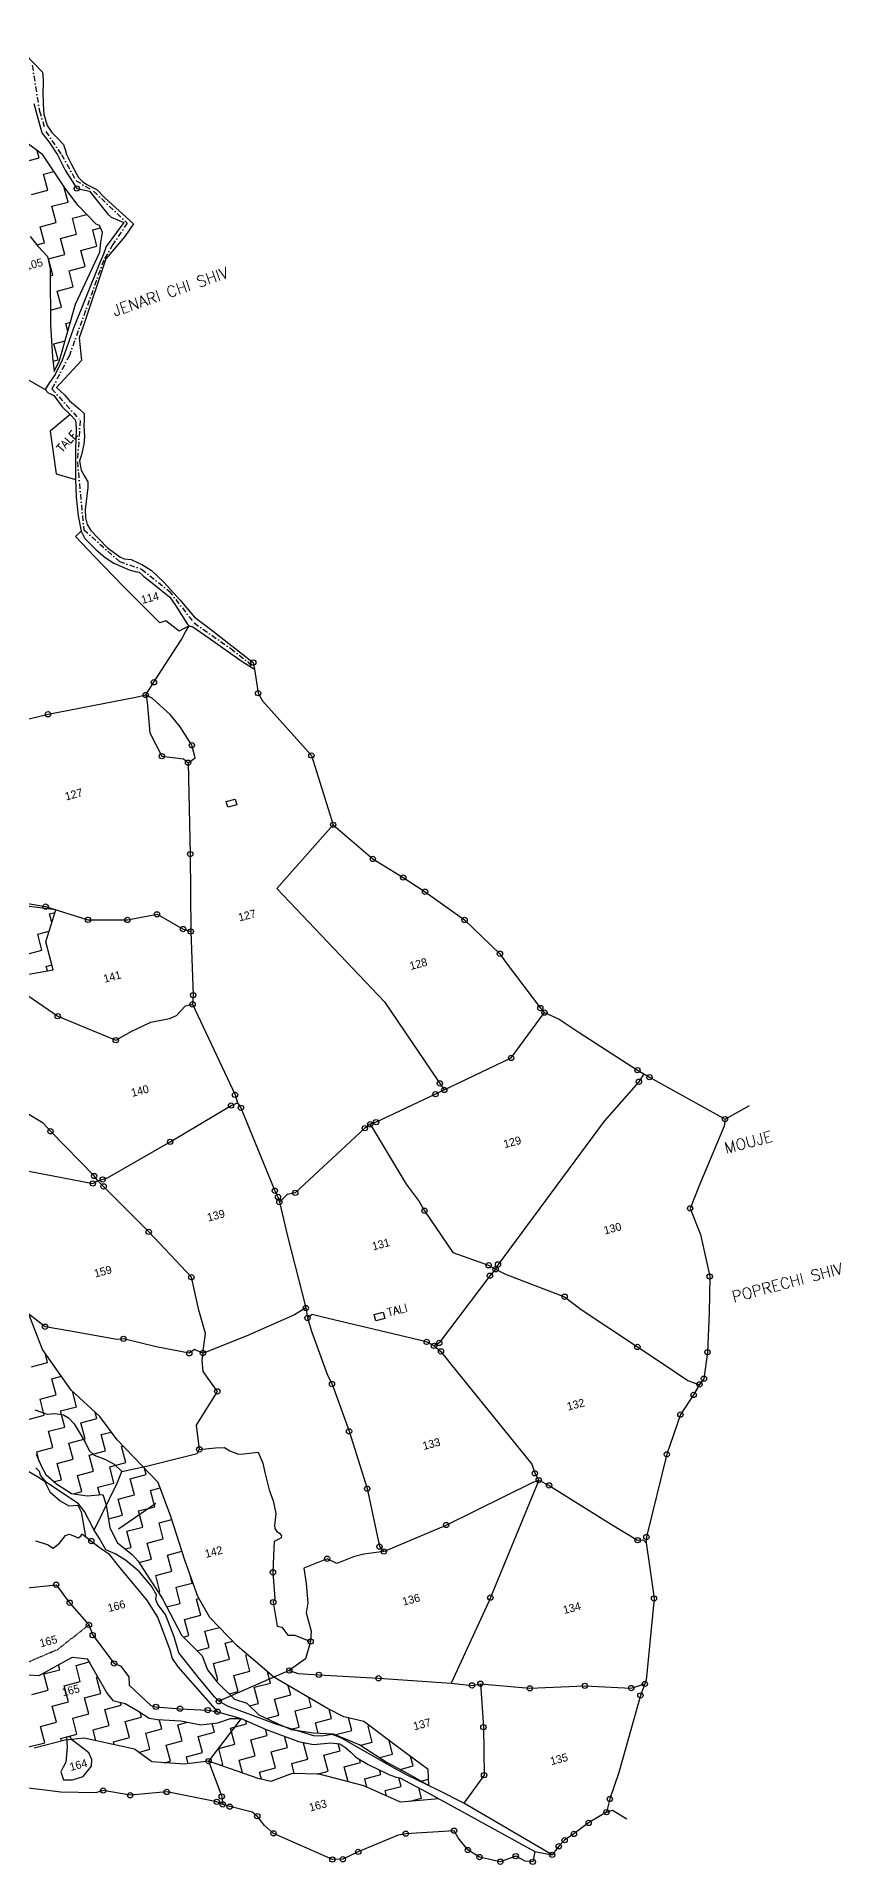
# Model space of a CAD drawing. Header units: metres. Extents: x 330937 to 336084, y 1797906 to 1802493.
# Drawn here: x 334177 to 336084, y 1797945 to 1802280 of the extents above; entities that cross this region are included whole.
import ezdxf
from ezdxf.enums import TextEntityAlignment as Align

# ---------------------------------------------------------------- set-up
doc = ezdxf.new("R2010")
doc.units = ezdxf.units.M
doc.header["$MEASUREMENT"] = 0
for name, pattern in [('DASHDOT', [25.4, 12.7, -6.35, 0, -6.35]), ('DIVIDE', [31.75, 12.7, -6.35, 0, -6.35, 0, -6.35]), ('HIDDEN', [0.375, 0.25, -0.125])]:
    doc.linetypes.add(name, pattern=pattern)
for name, color, linetype in [('OFF', 1, 'Continuous'), ('POLY_HATCH', 12, 'Continuous'), ('POLY_PARCEL', 6, 'Continuous'), ('POLY_WATER', 4, 'Continuous'), ('SYM_ABADI', 1, 'Continuous'), ('SYM_ARROW', 1, 'Continuous'), ('TEXT_MAPIN', 7, 'Continuous'), ('TEXT_MAPOUT', 7, 'Continuous'), ('TEXT_PARCEL', 7, 'Continuous'), ('V_BOUND_LINE', 7, 'Continuous'), ('V_BOUND_STREAM_LINE', 7, 'DASHDOT'), ('V_DIVIDE_LINE', 7, 'DIVIDE')]:
    doc.layers.add(name, color=color, linetype=linetype)
doc.styles.get("Standard").update_dxf_attribs({"font": 'simplex.shx'})
doc.styles.add('TEXT_MAP', font='', dxfattribs={"height": 0.4})
doc.styles.get('TEXT_MAP').set_extended_font_data('Kruti Dev 050')

msp = doc.modelspace()

# ---------------------------------------------------------------- linework, layer by layer
for centre in [(334272.8, 1801920.1), (334691.4, 1800795.7), (334455.6, 1800748.7), (334436.2, 1800718.7), (334702.6, 1800722.8), (334204.5, 1800672.8), (334474.5, 1800573.4), (334545.7, 1800599.4), (334829.2, 1800574.9), (334536.6, 1800557.9), (334880.7, 1800410.7), (334541.8, 1800341.1), (334974.7, 1800329.6), (335047.1, 1800285.5), (335098.8, 1800251.9), (334198.8, 1800216.5), (334299.3, 1800185.2), (334392.8, 1800185), (334463, 1800198.3), (335192.5, 1800184.9), (334524.8, 1800163.4), (334543, 1800157.6), (335276.3, 1800104.8), (334548.6, 1800006.6), (334547.3, 1799985), (335372.1, 1799975.9), (335382, 1799965.2), (334227.6, 1799956.8), (334365.1, 1799899.8), (335302.8, 1799857.6), (335133.8, 1799797.3), (335602.4, 1799828.6), (335605.9, 1799801.2), (335630.9, 1799812), (334638.6, 1799744.7), (334648, 1799770), (335123.6, 1799771.7), (335144.3, 1799781.8), (334662, 1799739.4), (334982.5, 1799705.2), (335810.1, 1799712.5), (334210.4, 1799683.6), (334494.3, 1799658.6), (334955.9, 1799691.1), (334968.6, 1799700.3), (334313.9, 1799577.6), (334310.8, 1799559.8), (334334.1, 1799569.4), (334336.4, 1799553), (334742.5, 1799542.6), (334749.9, 1799528), (334790.9, 1799537.6), (334753.1, 1799515.8), (335097.4, 1799495.1), (335727.5, 1799500.8), (334443.4, 1799445), (335249.5, 1799365.8), (335266, 1799356.2), (335271.7, 1799367.9), (334544.5, 1799337.5), (335252.6, 1799341), (335773.8, 1799339.2), (335429.8, 1799291.2), (334816, 1799264.7), (334819.9, 1799240.9), (334197.5, 1799220.1), (334383.5, 1799191.3), (335102.5, 1799184.1), (335132.4, 1799181.5), (334539.5, 1799157), (334571.8, 1799157.6), (335120.1, 1799174.8), (335136.5, 1799161.6), (335602.3, 1799172), (335768.6, 1799159.7), (335760.2, 1799096.8), (334606, 1799066.6), (334878, 1799084.1), (335735.6, 1799058.2), (335749.5, 1799083.3), (335704.2, 1799011.6), (334918.4, 1798971.9), (334563.3, 1798929), (335672, 1798917.4), (334961.4, 1798836), (335359, 1798872.3), (335368.3, 1798856.2), (335392.8, 1798843.7), (335148.7, 1798749.7), (334307.2, 1798711.7), (334307.2, 1798711.7), (335602.8, 1798713.8), (335623.7, 1798721.3), (334866.6, 1798669.8), (334990.7, 1798698.4), (335000.9, 1798686.9), (334738, 1798637.2), (334223.8, 1798608.1), (335253.6, 1798577.5), (335641.7, 1798575.5), (334255.8, 1798565.4), (334738.7, 1798566.7), (334301.5, 1798512.8), (334310.4, 1798488.4), (334827.2, 1798473.3), (334361.1, 1798421.3), (334776.8, 1798404.5), (334846.7, 1798394.3), (334988.3, 1798386.1), (335210.1, 1798369.3), (335229.9, 1798373.2), (335347.3, 1798362.3), (335477.5, 1798368.2), (335587.8, 1798363), (335619.9, 1798372.8), (334460.4, 1798318.3), (334517.7, 1798314), (334609.6, 1798331.6), (335609.5, 1798345.4), (334583.3, 1798310.6), (334606.2, 1798306.9), (335237.1, 1798270.2), (334585.3, 1798189.6), (335238.6, 1798156.2), (334335.2, 1798119.8), (334399.4, 1798108.6), (334486, 1798116.5), (334616.5, 1798105.6), (335536.8, 1798099.9), (334604.8, 1798093), (334618.9, 1798087), (334635.5, 1798081.6), (334700.8, 1798059), (335529.1, 1798068.5), (334739.3, 1798018.3), (335052.8, 1798017.5), (335167.5, 1798024.5), (335451.7, 1798016.8), (335486.7, 1798043), (334940.2, 1797974.3), (335200.2, 1797978.8), (335400.3, 1797967.3), (335415.7, 1797987.6), (335429.7, 1798002), (334878.9, 1797956.3), (334903.8, 1797956.7), (335227.8, 1797962), (335277.2, 1797951), (335313.8, 1797964.2), (335354, 1797950.8)]:
    msp.add_circle(centre, 6.28)
at = {"layer": 'OFF'}
msp.add_line((335359.1, 1797975.3), (335400.3, 1797967.3), dxfattribs=at)
at = {"layer": 'POLY_HATCH'}
for p, q in [((334191.9, 1801999.5), (334151.5, 1802029.6)), ((334242.9, 1801924.2), (334191.9, 1801999.5)), ((334275.5, 1801880.7), (334242.9, 1801924.2)), ((334318.5, 1801835.7), (334275.5, 1801880.7)), ((334326.5, 1801832.2), (334318.5, 1801835.7)), ((334333.6, 1801815.8), (334326.5, 1801832.2)), ((334162.5, 1801805.9), (334181.4, 1801782.7)), ((334327.6, 1801769.1), (334330, 1801792.2)), ((334330, 1801792.2), (334333.6, 1801815.8)), ((334181.4, 1801782.7), (334203.2, 1801758.9)), ((334203.2, 1801758.9), (334209.5, 1801729.6)), ((334269.7, 1801645.8), (334327.6, 1801769.1)), ((334209.5, 1801729.6), (334209.3, 1801719.7)), ((334209.3, 1801719.7), (334210.5, 1801597.7)), ((334231.8, 1801511.8), (334269.7, 1801645.8)), ((334210.5, 1801597.7), (334215.5, 1801520.2)), ((334215.5, 1801520.2), (334218.9, 1801485.8)), ((334218.9, 1801485.8), (334231.8, 1801511.8)), ((334222.8, 1800209), (334088.9, 1800225.6)), ((334199.5, 1800132.8), (334222.8, 1800209)), ((334216.9, 1800067), (334199.5, 1800132.8)), ((334145.7, 1800053.8), (334216.9, 1800067)), ((334191.7, 1799166), (334159.1, 1799249.6)), ((334259.5, 1799069.8), (334191.7, 1799166)), ((334327, 1799006.7), (334259.5, 1799069.8)), ((334368.4, 1798951.5), (334327, 1799006.7)), ((334465.7, 1798850.4), (334368.4, 1798951.5)), ((334176.4, 1798918.1), (334188, 1798890.2)), ((334188, 1798890.2), (334199.2, 1798869.2)), ((334199.2, 1798869.2), (334224.6, 1798847.7)), ((334224.6, 1798847.7), (334260.3, 1798824.8)), ((334495.4, 1798770.1), (334465.7, 1798850.4)), ((334260.3, 1798824.8), (334297.1, 1798819)), ((334297.1, 1798819), (334334.5, 1798821.9)), ((334334.5, 1798821.9), (334342.4, 1798797.2)), ((334342.4, 1798797.2), (334351.1, 1798743.1)), ((334528.6, 1798666.2), (334495.4, 1798770.1)), ((334351.1, 1798743.1), (334368.9, 1798707.4)), ((334368.9, 1798707.4), (334404.4, 1798680.1)), ((334404.4, 1798680.1), (334418.5, 1798664.1)), ((334418.5, 1798664.1), (334438.1, 1798632.7)), ((334438.1, 1798632.7), (334475.6, 1798576.4)), ((334559.8, 1798580), (334528.6, 1798666.2)), ((334588.6, 1798529.9), (334559.8, 1798580)), ((334475.6, 1798576.4), (334521.4, 1798488.5)), ((334653.1, 1798463.1), (334588.6, 1798529.9)), ((334521.4, 1798488.5), (334569.7, 1798439.2)), ((334740.2, 1798388.5), (334653.1, 1798463.1)), ((334183.4, 1798392.4), (334219.2, 1798412.7)), ((334219.2, 1798412.7), (334248.8, 1798429)), ((334248.8, 1798429), (334262.6, 1798436.3)), ((334262.6, 1798436.3), (334297.6, 1798432.2)), ((334297.6, 1798432.2), (334304.3, 1798420.7)), ((334304.3, 1798420.7), (334345.1, 1798350.2)), ((334569.7, 1798439.2), (334582.7, 1798406.1)), ((334157.6, 1798394), (334183.4, 1798392.4)), ((334582.7, 1798406.1), (334605.9, 1798377)), ((334605.9, 1798377), (334646.5, 1798336.4)), ((334867.5, 1798314.1), (334740.2, 1798388.5)), ((334345.1, 1798350.2), (334358.1, 1798333.1)), ((334358.1, 1798333.1), (334387.7, 1798326.4)), ((334387.7, 1798326.4), (334417.8, 1798309)), ((334646.5, 1798336.4), (334675.8, 1798327.2)), ((334675.8, 1798327.2), (334704.2, 1798299.5)), ((334417.8, 1798309), (334444.1, 1798291.8)), ((334444.1, 1798291.8), (334464.3, 1798288.6)), ((334464.3, 1798288.6), (334519.7, 1798285.2)), ((334519.7, 1798285.2), (334567, 1798275.9)), ((334567, 1798275.9), (334607, 1798280.4)), ((334607, 1798280.4), (334636.9, 1798290.8)), ((334636.9, 1798290.8), (334662.9, 1798290.5)), ((334662.9, 1798290.5), (334721.6, 1798264.4)), ((334704.2, 1798299.5), (334744.5, 1798280.6)), ((334744.5, 1798280.6), (334781.1, 1798264.9)), ((334906.4, 1798294.8), (334867.5, 1798314.1)), ((334953.2, 1798283.2), (334906.4, 1798294.8)), ((335042.8, 1798216.7), (334953.2, 1798283.2)), ((334245.1, 1798239.4), (334171.9, 1798220.1)), ((334290.4, 1798244), (334245.1, 1798239.4)), ((334409.2, 1798217.7), (334290.4, 1798244)), ((334721.6, 1798264.4), (334798.4, 1798236.5)), ((334781.1, 1798264.9), (334834.1, 1798256.4)), ((334798.4, 1798236.5), (334833.9, 1798229.4)), ((334834.1, 1798256.4), (334881.1, 1798254.7)), ((334859.6, 1798231.6), (334874.4, 1798232.9)), ((334874.4, 1798232.9), (334896.7, 1798230.9)), ((334881.1, 1798254.7), (334944, 1798228.4)), ((334450.6, 1798187.7), (334409.2, 1798217.7)), ((334585.3, 1798189.6), (334528.5, 1798182.3)), ((334703.2, 1798148.5), (334585.3, 1798189.6)), ((334833.9, 1798229.4), (334859.6, 1798231.6)), ((334896.7, 1798230.9), (334910.6, 1798220.8)), ((334910.6, 1798220.8), (334923.2, 1798210.3)), ((334923.2, 1798210.3), (334934.8, 1798198.9)), ((334934.8, 1798198.9), (334964.1, 1798181.2)), ((334944, 1798228.4), (335008.7, 1798186.4)), ((335105.9, 1798170), (335042.8, 1798216.7)), ((334528.5, 1798182.3), (334450.6, 1798187.7)), ((334733, 1798141.5), (334703.2, 1798148.5)), ((334783.9, 1798160.5), (334733, 1798141.5)), ((334847.7, 1798158.8), (334783.9, 1798160.5)), ((334953.8, 1798131.1), (334847.7, 1798158.8)), ((334964.1, 1798181.2), (335012.4, 1798157.9)), ((335008.7, 1798186.4), (335058, 1798160)), ((335012.4, 1798157.9), (335030.5, 1798151.5)), ((335030.5, 1798151.5), (335038.9, 1798149.8)), ((335038.9, 1798149.8), (335103.1, 1798116.1)), ((335058, 1798160), (335107.4, 1798131.5)), ((335107.4, 1798131.5), (335105.9, 1798170)), ((335040.3, 1798092.6), (334953.8, 1798131.1)), ((335103.1, 1798116.1), (335131.5, 1798100.4)), ((335131.5, 1798100.4), (335040.3, 1798092.6))]:
    msp.add_line(p, q, dxfattribs=at)
at = {"layer": 'POLY_HATCH', "linetype": 'Continuous'}
for p, q in [((334183.5, 1801992.4), (334179.1, 1802009)), ((334145.3, 1801982.3), (334183.5, 1801992.4)), ((334193.6, 1801954.2), (334218.1, 1801960.7)), ((334203.7, 1801916), (334193.6, 1801954.2)), ((334252.1, 1801887.9), (334242.2, 1801925.1)), ((334165.5, 1801905.9), (334203.7, 1801916)), ((334213.9, 1801877.8), (334252.1, 1801887.9)), ((334224, 1801839.5), (334213.9, 1801877.8)), ((334185.8, 1801829.4), (334224, 1801839.5)), ((334262.2, 1801849.7), (334296.5, 1801858.7)), ((334272.3, 1801811.4), (334262.2, 1801849.7)), ((334178.3, 1801786.6), (334195.9, 1801791.2)), ((334195.9, 1801791.2), (334185.8, 1801829.4)), ((334234.1, 1801801.3), (334272.3, 1801811.4)), ((334244.2, 1801763.1), (334234.1, 1801801.3)), ((334310.5, 1801821.6), (334329, 1801826.4)), ((334320.6, 1801783.3), (334310.5, 1801821.6)), ((334206, 1801753), (334244.2, 1801763.1)), ((334216.1, 1801714.8), (334206, 1801753)), ((334282.4, 1801773.2), (334320.6, 1801783.3)), ((334292.5, 1801735), (334282.4, 1801773.2)), ((334209.4, 1801713), (334216.1, 1801714.8)), ((334254.3, 1801724.9), (334292.5, 1801735)), ((334264.4, 1801686.7), (334254.3, 1801724.9)), ((334226.2, 1801676.5), (334264.4, 1801686.7)), ((334236.3, 1801638.3), (334226.2, 1801676.5)), ((334210.2, 1801631.4), (334236.3, 1801638.3)), ((334246.4, 1801600.1), (334257.6, 1801603.1)), ((334251.4, 1801581.2), (334246.4, 1801600.1)), ((334218.3, 1801551.8), (334245.1, 1801558.9)), ((334228.4, 1801513.5), (334218.3, 1801551.8)), ((334216.5, 1801510.4), (334228.4, 1801513.5)), ((334208.1, 1800199.4), (334220.9, 1800202.8)), ((334213.6, 1800178.8), (334208.1, 1800199.4)), ((334180, 1800151.1), (334207.3, 1800158.3)), ((334190.1, 1800112.9), (334180, 1800151.1)), ((334151.9, 1800102.8), (334190.1, 1800112.9)), ((334200.2, 1800074.7), (334213.9, 1800078.3)), ((334202.9, 1800064.4), (334200.2, 1800074.7)), ((334203.5, 1799134.9), (334197.4, 1799157.9)), ((334165.3, 1799124.8), (334203.5, 1799134.9)), ((334213.6, 1799096.7), (334236.3, 1799102.7)), ((334185.5, 1799048.3), (334223.8, 1799058.4)), ((334223.8, 1799058.4), (334213.6, 1799096.7)), ((334272.1, 1799030.3), (334262.3, 1799067.1)), ((334195.6, 1799010.1), (334185.5, 1799048.3)), ((334233.9, 1799020.2), (334272.1, 1799030.3)), ((334244, 1798982), (334233.9, 1799020.2)), ((334320.4, 1799002.2), (334316.7, 1799016.4)), ((334157.4, 1799000), (334195.6, 1799010.1)), ((334205.8, 1798971.9), (334244, 1798982)), ((334215.9, 1798933.7), (334205.8, 1798971.9)), ((334282.2, 1798992.1), (334320.4, 1799002.2)), ((334292.3, 1798953.9), (334282.2, 1798992.1)), ((334330.5, 1798964), (334354.3, 1798970.3)), ((334177.7, 1798923.5), (334215.9, 1798933.7)), ((334254.1, 1798943.8), (334292.3, 1798953.9)), ((334264.2, 1798905.6), (334254.1, 1798943.8)), ((334340.7, 1798925.8), (334330.5, 1798964)), ((334378.9, 1798935.9), (334382.5, 1798936.9)), ((334389, 1798897.7), (334378.9, 1798935.9)), ((334183.8, 1798900.3), (334177.7, 1798923.5)), ((334226, 1798895.4), (334264.2, 1798905.6)), ((334236.1, 1798857.2), (334226, 1798895.4)), ((334302.4, 1798915.7), (334340.7, 1798925.8)), ((334312.5, 1798877.4), (334302.4, 1798915.7)), ((334350.8, 1798887.6), (334389, 1798897.7)), ((334360.9, 1798849.3), (334350.8, 1798887.6)), ((334437.3, 1798869.6), (334433.5, 1798883.8)), ((334218.8, 1798852.6), (334236.1, 1798857.2)), ((334274.3, 1798867.3), (334312.5, 1798877.4)), ((334284.4, 1798829.1), (334274.3, 1798867.3)), ((334322.7, 1798839.2), (334360.9, 1798849.3)), ((334399.1, 1798859.5), (334437.3, 1798869.6)), ((334409.2, 1798821.2), (334399.1, 1798859.5)), ((334265.2, 1798824), (334284.4, 1798829.1)), ((334327.4, 1798821.3), (334322.7, 1798839.2)), ((334371, 1798811.1), (334409.2, 1798821.2)), ((334381.1, 1798772.9), (334371, 1798811.1)), ((334447.4, 1798831.3), (334470.5, 1798837.5)), ((334457.5, 1798793.1), (334447.4, 1798831.3)), ((334347.7, 1798764.1), (334381.1, 1798772.9)), ((334419.3, 1798783), (334457.5, 1798793.1)), ((334429.4, 1798744.8), (334419.3, 1798783)), ((334467.7, 1798754.9), (334497.8, 1798762.9)), ((334477.8, 1798716.7), (334467.7, 1798754.9)), ((334391.2, 1798734.7), (334429.4, 1798744.8)), ((334401.3, 1798696.5), (334391.2, 1798734.7)), ((334439.6, 1798706.6), (334477.8, 1798716.7)), ((334387.8, 1798692.9), (334401.3, 1798696.5)), ((334420.6, 1798660.7), (334449.7, 1798668.3)), ((334449.7, 1798668.3), (334439.6, 1798706.6)), ((334487.9, 1798678.5), (334521.8, 1798687.4)), ((334498, 1798640.2), (334487.9, 1798678.5)), ((334459.8, 1798630.1), (334498, 1798640.2)), ((334469.9, 1798591.9), (334459.8, 1798630.1)), ((334546.3, 1798612.1), (334541.3, 1798631)), ((334465.9, 1798590.8), (334469.9, 1798591.9)), ((334508.1, 1798602), (334546.3, 1798612.1)), ((334518.2, 1798563.8), (334508.1, 1798602)), ((334486.5, 1798555.4), (334518.2, 1798563.8)), ((334556.5, 1798573.9), (334562.5, 1798575.5)), ((334566.6, 1798535.7), (334556.5, 1798573.9)), ((334528.3, 1798525.6), (334566.6, 1798535.7)), ((334538.5, 1798487.4), (334528.3, 1798525.6)), ((334576.7, 1798497.5), (334611.1, 1798506.6)), ((334586.8, 1798459.2), (334576.7, 1798497.5)), ((334525.8, 1798484), (334538.5, 1798487.4)), ((334557.6, 1798451.5), (334586.8, 1798459.2)), ((334625, 1798469.4), (334642.6, 1798474)), ((334635.1, 1798431.1), (334625, 1798469.4)), ((334194.5, 1798396.3), (334232.7, 1798406.4)), ((334232.7, 1798406.4), (334229.5, 1798418.4)), ((334270.9, 1798416.6), (334301.9, 1798424.8)), ((334281, 1798378.3), (334270.9, 1798416.6)), ((334596.9, 1798421), (334635.1, 1798431.1)), ((334607, 1798382.8), (334596.9, 1798421)), ((334673.4, 1798441.3), (334677.4, 1798442.3)), ((334683.5, 1798403), (334673.4, 1798441.3)), ((334204.6, 1798358.1), (334194.5, 1798396.3)), ((334242.8, 1798368.2), (334281, 1798378.3)), ((334252.9, 1798330), (334242.8, 1798368.2)), ((334319.2, 1798388.4), (334322.5, 1798389.3)), ((334329.4, 1798350.2), (334319.2, 1798388.4)), ((334602.3, 1798381.5), (334607, 1798382.8)), ((334645.2, 1798392.9), (334683.5, 1798403)), ((334655.4, 1798354.7), (334645.2, 1798392.9)), ((334693.6, 1798364.8), (334731.8, 1798374.9)), ((334703.7, 1798326.6), (334693.6, 1798364.8)), ((334731.8, 1798374.9), (334724.7, 1798401.8)), ((334780.1, 1798346.8), (334774.4, 1798368.5)), ((334166.4, 1798348), (334204.6, 1798358.1)), ((334214.7, 1798319.9), (334252.9, 1798330)), ((334224.8, 1798281.7), (334214.7, 1798319.9)), ((334291.1, 1798340.1), (334329.4, 1798350.2)), ((334301.3, 1798301.9), (334291.1, 1798340.1)), ((334339.5, 1798312), (334377.7, 1798322.1)), ((334377.7, 1798322.1), (334375.8, 1798329.1)), ((334633.9, 1798349), (334655.4, 1798354.7)), ((334682.2, 1798320.9), (334703.7, 1798326.6)), ((334741.9, 1798336.7), (334780.1, 1798346.8)), ((334752, 1798298.5), (334741.9, 1798336.7)), ((334828.5, 1798318.7), (334822.8, 1798340.2)), ((334186.6, 1798271.5), (334224.8, 1798281.7)), ((334263, 1798291.8), (334301.3, 1798301.9)), ((334273.1, 1798253.6), (334263, 1798291.8)), ((334349.6, 1798273.8), (334339.5, 1798312)), ((334387.8, 1798283.9), (334426, 1798294)), ((334397.9, 1798245.7), (334387.8, 1798283.9)), ((334426, 1798294), (334423, 1798305.6)), ((334474.4, 1798265.9), (334468.4, 1798288.4)), ((334512.6, 1798276), (334535.5, 1798282.1)), ((334599.1, 1798258), (334593.6, 1798278.9)), ((334637.4, 1798268.1), (334675.6, 1798278.3)), ((334675.6, 1798278.3), (334673.6, 1798285.7)), ((334722.8, 1798290.8), (334752, 1798298.5)), ((334790.3, 1798308.6), (334828.5, 1798318.7)), ((334800.4, 1798270.4), (334790.3, 1798308.6)), ((334838.6, 1798280.5), (334876.8, 1798290.6)), ((334845.1, 1798256), (334838.6, 1798280.5)), ((334876.8, 1798290.6), (334871.1, 1798312.3)), ((334925.1, 1798262.5), (334917.3, 1798292.1)), ((334158.5, 1798223.2), (334196.7, 1798233.3)), ((334196.7, 1798233.3), (334186.6, 1798271.5)), ((334234.9, 1798243.4), (334273.1, 1798253.6)), ((334236.6, 1798237.2), (334234.9, 1798243.4)), ((334311.4, 1798263.7), (334349.6, 1798273.8)), ((334318.2, 1798237.8), (334311.4, 1798263.7)), ((334359.7, 1798235.6), (334397.9, 1798245.7)), ((334361.6, 1798228.2), (334359.7, 1798235.6)), ((334436.1, 1798255.8), (334474.4, 1798265.9)), ((334446.3, 1798217.6), (334436.1, 1798255.8)), ((334484.5, 1798227.7), (334522.7, 1798237.8)), ((334522.7, 1798237.8), (334512.6, 1798276)), ((334560.9, 1798247.9), (334599.1, 1798258)), ((334571, 1798209.7), (334560.9, 1798247.9)), ((334647.5, 1798229.9), (334637.4, 1798268.1)), ((334685.7, 1798240), (334723.9, 1798250.1)), ((334695.8, 1798201.8), (334685.7, 1798240)), ((334723.9, 1798250.1), (334720, 1798265.2)), ((334772.3, 1798222), (334765.2, 1798248.6)), ((334780.6, 1798265.1), (334800.4, 1798270.4)), ((334810.5, 1798232.2), (334814.7, 1798233.3)), ((334886.9, 1798252.4), (334925.1, 1798262.5)), ((334886.9, 1798252.3), (334886.9, 1798252.4)), ((334946, 1798227.1), (334973.5, 1798234.4)), ((334963.4, 1798272.6), (334966.4, 1798273.4)), ((334973.5, 1798234.4), (334963.4, 1798272.6)), ((335021.8, 1798206.3), (335013.3, 1798238.7)), ((334419.2, 1798210.4), (334446.3, 1798217.6)), ((334480.3, 1798185.7), (334494.6, 1798189.5)), ((334494.6, 1798189.5), (334484.5, 1798227.7)), ((334532.8, 1798199.6), (334571, 1798209.7)), ((334537.1, 1798183.4), (334532.8, 1798199.6)), ((334609.3, 1798219.8), (334647.5, 1798229.9)), ((334619.4, 1798181.6), (334609.3, 1798219.8)), ((334657.6, 1798191.7), (334695.8, 1798201.8)), ((334665.5, 1798161.6), (334657.6, 1798191.7)), ((334734, 1798211.9), (334772.3, 1798222)), ((334744.2, 1798173.7), (334734, 1798211.9)), ((334782.4, 1798183.8), (334820.6, 1798193.9)), ((334820.6, 1798193.9), (334810.5, 1798232.2)), ((334858.8, 1798204), (334897, 1798214.2)), ((334868.9, 1798165.8), (334858.8, 1798204)), ((334897, 1798214.2), (334892.5, 1798231.3)), ((334945.4, 1798186.1), (334943.3, 1798193.8)), ((334990.7, 1798198.1), (335021.8, 1798206.3)), ((335070.2, 1798178.2), (335064.1, 1798200.9)), ((334613.1, 1798179.9), (334619.4, 1798181.6)), ((334705.9, 1798163.6), (334744.2, 1798173.7)), ((334710.4, 1798146.8), (334705.9, 1798163.6)), ((334788.6, 1798160.4), (334782.4, 1798183.8)), ((334843, 1798159), (334868.9, 1798165.8)), ((334907.2, 1798175.9), (334945.4, 1798186.1)), ((334916.4, 1798140.8), (334907.2, 1798175.9)), ((334955.5, 1798147.8), (334993.7, 1798157.9)), ((334960.7, 1798128), (334955.5, 1798147.8)), ((334993.7, 1798157.9), (334991, 1798168.2)), ((335042, 1798129.8), (335036.7, 1798150.2)), ((335039.3, 1798170), (335070.2, 1798178.2)), ((335088.8, 1798142.2), (335106.8, 1798147)), ((335003.8, 1798119.7), (335042, 1798129.8)), ((335007.1, 1798107.4), (335003.8, 1798119.7)), ((335090.4, 1798101.7), (335083.9, 1798126.2)), ((335063.2, 1798094.5), (335090.4, 1798101.7))]:
    msp.add_line(p, q, dxfattribs=at)
at = {"layer": 'POLY_PARCEL'}
for p, q in [((334132.6, 1801480), (334197.8, 1801443.2)), ((334270, 1801094.3), (334282.9, 1801107.5)), ((334314, 1801048), (334270, 1801094.3)), ((334382.1, 1800977.4), (334314, 1801048)), ((334469.3, 1800889.7), (334382.1, 1800977.4)), ((334483.7, 1800894.7), (334469.3, 1800889.7)), ((334515.8, 1800869.7), (334483.7, 1800894.7)), ((334539.3, 1800882.5), (334515.8, 1800869.7)), ((334530.2, 1800868.2), (334539.3, 1800882.5)), ((334455.6, 1800748.7), (334521.4, 1800850.5)), ((334521.4, 1800850.5), (334530.2, 1800868.2)), ((334436.2, 1800718.7), (334455.6, 1800748.7)), ((334204.5, 1800672.8), (334412.5, 1800713.6)), ((334412.5, 1800713.6), (334436.2, 1800718.7)), ((334452.4, 1800710.6), (334436.2, 1800718.7)), ((334436.2, 1800718.7), (334439.5, 1800701.3)), ((334494.5, 1800672.1), (334452.4, 1800710.6)), ((334037.5, 1800632.5), (334204.5, 1800672.8)), ((334439.5, 1800701.3), (334445.7, 1800628.5)), ((334517.7, 1800642.8), (334494.5, 1800672.1)), ((334445.7, 1800628.5), (334474.5, 1800573.4)), ((334545.7, 1800599.4), (334517.7, 1800642.8)), ((334553.6, 1800569.5), (334545.7, 1800599.4)), ((334474.5, 1800573.4), (334525.9, 1800566.9)), ((334525.9, 1800566.9), (334536.6, 1800557.9)), ((334536.6, 1800557.9), (334553.6, 1800569.5)), ((334536.6, 1800557.9), (334541.8, 1800341.1)), ((334880.7, 1800410.7), (334747.5, 1800259.2)), ((334541.8, 1800341.1), (334543, 1800157.6)), ((334747.5, 1800259.2), (335002.6, 1799990.9)), ((334151.8, 1800225.1), (334198.8, 1800216.5)), ((334198.8, 1800216.5), (334299.3, 1800185.2)), ((334299.3, 1800185.2), (334392.8, 1800185)), ((334392.8, 1800185), (334463, 1800198.3)), ((334463, 1800198.3), (334524.8, 1800163.4)), ((334524.8, 1800163.4), (334543, 1800157.6)), ((334543, 1800157.6), (334548.6, 1800006.6)), ((334133.5, 1800021.8), (334227.6, 1799956.8)), ((334509.4, 1799958.2), (334530.9, 1799981.3)), ((334530.9, 1799981.3), (334547.3, 1799985)), ((334548.6, 1800006.6), (334547.3, 1799985)), ((334547.3, 1799985), (334648, 1799770)), ((335002.6, 1799990.9), (335144.3, 1799781.8)), ((334227.6, 1799956.8), (334365.1, 1799899.8)), ((334403, 1799921.4), (334448.3, 1799942.1)), ((334448.3, 1799942.1), (334492.4, 1799950.9)), ((334492.4, 1799950.9), (334509.4, 1799958.2)), ((335302.8, 1799857.6), (335382, 1799965.2)), ((334365.1, 1799899.8), (334403, 1799921.4)), ((335144.3, 1799781.8), (335302.8, 1799857.6)), ((335605.9, 1799801.2), (335523.6, 1799707.6)), ((335617.2, 1799820), (335605.9, 1799801.2)), ((334638.6, 1799744.7), (334654, 1799751.5)), ((334648, 1799770), (334654, 1799751.5)), ((334654, 1799751.5), (334662, 1799739.4)), ((335123.6, 1799771.7), (334982.5, 1799705.2)), ((335144.3, 1799781.8), (335123.6, 1799771.7)), ((334193, 1799703.1), (334151.4, 1799728.4)), ((334494.3, 1799658.6), (334638.6, 1799744.7)), ((334662, 1799739.4), (334742.5, 1799542.6)), ((335523.6, 1799707.6), (335271.7, 1799367.9)), ((334210.4, 1799683.6), (334193, 1799703.1)), ((334313.9, 1799577.6), (334210.4, 1799683.6)), ((334955.9, 1799691.1), (334790.9, 1799537.6)), ((334968.6, 1799700.3), (334955.9, 1799691.1)), ((334982.5, 1799705.2), (334968.6, 1799700.3)), ((334968.6, 1799700.3), (335053.9, 1799558.2)), ((334345.7, 1799572.9), (334494.3, 1799658.6)), ((334070.3, 1799605.8), (334216.6, 1799577.6)), ((334216.6, 1799577.6), (334310.8, 1799559.8)), ((334322.6, 1799565.9), (334313.9, 1799577.6)), ((334310.8, 1799559.8), (334322.6, 1799565.9)), ((334322.6, 1799565.9), (334345.7, 1799572.9)), ((334322.6, 1799565.9), (334322.6, 1799565.9)), ((334336.4, 1799553), (334322.6, 1799565.9)), ((334443.4, 1799445), (334336.4, 1799553)), ((334742.5, 1799542.6), (334749.9, 1799528)), ((334771.8, 1799533.9), (334753.1, 1799515.8)), ((334790.9, 1799537.6), (334771.8, 1799533.9)), ((335053.9, 1799558.2), (335084.5, 1799517.3)), ((334749.9, 1799528), (334753.1, 1799515.8)), ((334753.1, 1799515.8), (334772.2, 1799434.6)), ((335084.5, 1799517.3), (335097.4, 1799495.1)), ((335097.4, 1799495.1), (335164.5, 1799395.8)), ((334544.5, 1799337.5), (334443.4, 1799445)), ((334772.2, 1799434.6), (334816, 1799264.7)), ((335164.5, 1799395.8), (335249.5, 1799365.8)), ((335249.5, 1799365.8), (335266, 1799356.2)), ((335271.7, 1799367.9), (335266, 1799356.2)), ((334562.2, 1799259.5), (334544.5, 1799337.5)), ((335252.6, 1799341), (335132.4, 1799181.5)), ((335266, 1799356.2), (335252.6, 1799341)), ((335266, 1799356.2), (335289.5, 1799344.8)), ((335289.5, 1799344.8), (335429.8, 1799291.2)), ((335429.8, 1799291.2), (335468.7, 1799261.1)), ((334197.5, 1799220.1), (334131.2, 1799270.9)), ((334578.3, 1799204.3), (334562.2, 1799259.5)), ((334788.8, 1799248.4), (334674.4, 1799197.8)), ((334816, 1799264.7), (334788.8, 1799248.4)), ((334816, 1799264.7), (334819.9, 1799240.9)), ((334831, 1799248.7), (334819.9, 1799240.9)), ((334819.9, 1799240.9), (334829.5, 1799209.2)), ((334865.9, 1799240.4), (334831, 1799248.7)), ((335102.5, 1799184.1), (334865.9, 1799240.4)), ((335468.7, 1799261.1), (335602.3, 1799172)), ((334257.9, 1799209.3), (334197.5, 1799220.1)), ((334367.7, 1799189.9), (334257.9, 1799209.3)), ((334383.5, 1799191.3), (334367.7, 1799189.9)), ((334460.9, 1799172.3), (334383.5, 1799191.3)), ((334571.8, 1799157.6), (334578.3, 1799204.3)), ((334674.4, 1799197.8), (334577.2, 1799159)), ((334829.5, 1799209.2), (334867.7, 1799105)), ((334539.5, 1799157), (334460.9, 1799172.3)), ((334552.2, 1799165.9), (334539.5, 1799157)), ((334571.8, 1799157.6), (334552.2, 1799165.9)), ((334571.8, 1799157.6), (334568.9, 1799140.9)), ((334577.2, 1799159), (334571.8, 1799157.6)), ((335120.1, 1799174.8), (335102.5, 1799184.1)), ((335132.4, 1799181.5), (335120.1, 1799174.8)), ((335120.1, 1799174.8), (335136.5, 1799161.6)), ((335136.5, 1799161.6), (335159.6, 1799131.6)), ((335602.3, 1799172), (335651.9, 1799139.7)), ((334568.9, 1799140.9), (334571.7, 1799114.1)), ((334571.7, 1799114.1), (334583.5, 1799096.9)), ((334867.7, 1799105), (334878, 1799084.1)), ((335159.6, 1799131.6), (335352.3, 1798894)), ((335651.9, 1799139.7), (335721.6, 1799092.3)), ((334606, 1799066.6), (334556, 1798986.6)), ((334583.5, 1799096.9), (334606, 1799066.6)), ((334878, 1799084.1), (334918.4, 1798971.9)), ((335721.6, 1799092.3), (335740.9, 1799085.7)), ((335740.9, 1799085.7), (335749.5, 1799083.3)), ((334173.3, 1799023.2), (334202.3, 1799012.5)), ((334202.3, 1799012.5), (334221.8, 1799014.3)), ((334221.8, 1799014.3), (334241.6, 1799011.2)), ((334241.6, 1799011.2), (334253, 1799003.7)), ((334253, 1799003.7), (334266.3, 1798989.4)), ((334266.3, 1798989.4), (334292.6, 1798946.5)), ((334556, 1798986.6), (334563.3, 1798929)), ((334918.4, 1798971.9), (334961.4, 1798836)), ((334292.6, 1798946.5), (334302.4, 1798926.3)), ((334558.4, 1798919.7), (334563.3, 1798929)), ((334563.3, 1798929), (334601.6, 1798933.1)), ((334601.6, 1798933.1), (334622.9, 1798933.4)), ((334622.9, 1798933.4), (334635.7, 1798925.5)), ((334302.4, 1798926.3), (334314.2, 1798915.6)), ((334314.2, 1798915.6), (334339.6, 1798905.6)), ((334339.6, 1798905.6), (334361.1, 1798894)), ((334361.1, 1798894), (334379.8, 1798876.9)), ((334379.8, 1798876.9), (334438, 1798889)), ((334438, 1798889), (334558.4, 1798919.7)), ((334635.7, 1798925.5), (334656.4, 1798917.6)), ((334656.4, 1798917.6), (334668.1, 1798918.7)), ((334668.1, 1798918.7), (334703.1, 1798922.7)), ((334703.1, 1798922.7), (334713.6, 1798896.4)), ((334713.6, 1798896.4), (334718.7, 1798874.4)), ((335352.3, 1798894), (335359, 1798872.3)), ((334313.9, 1798737.5), (334368.4, 1798849.3)), ((334368.4, 1798849.3), (334379.8, 1798876.9)), ((334718.7, 1798874.4), (334723.2, 1798855)), ((334723.2, 1798855), (334729, 1798833.1)), ((335148.7, 1798749.7), (335355.3, 1798851.6)), ((335368.3, 1798856.2), (335249.8, 1798568.3)), ((335355.3, 1798851.6), (335368.3, 1798856.2)), ((335359, 1798872.3), (335368.3, 1798856.2)), ((335368.3, 1798856.2), (335392.8, 1798843.7)), ((335392.8, 1798843.7), (335538.8, 1798752.1)), ((334729, 1798833.1), (334738.6, 1798807)), ((334738.6, 1798807), (334744.4, 1798777.2)), ((334961.4, 1798836), (334990.7, 1798698.4)), ((334744.4, 1798777.2), (334741.4, 1798748.4)), ((334175, 1798712.1), (334203.3, 1798703.6)), ((334231.9, 1798706.5), (334246.3, 1798724.9)), ((334246.3, 1798724.9), (334254.3, 1798727.7)), ((334254.3, 1798727.7), (334263.7, 1798724.9)), ((334263.7, 1798724.9), (334275.8, 1798719.4)), ((334275.8, 1798719.4), (334282.2, 1798723.1)), ((334282.2, 1798723.1), (334284.6, 1798729.1)), ((334284.6, 1798729.1), (334293.6, 1798722.8)), ((334740.8, 1798710.3), (334739.1, 1798676.2)), ((334751.8, 1798716.5), (334740.8, 1798710.3)), ((334741.4, 1798748.4), (334742.6, 1798741.4)), ((334742.6, 1798741.4), (334747, 1798734.6)), ((334747, 1798734.6), (334753.5, 1798730.3)), ((334757.7, 1798719.4), (334751.8, 1798716.5)), ((334753.5, 1798730.3), (334758.6, 1798723.7)), ((334758.6, 1798723.7), (334757.7, 1798719.4)), ((335000.9, 1798686.9), (335148.7, 1798749.7)), ((335538.8, 1798752.1), (335602.8, 1798713.8)), ((335602.8, 1798713.8), (335615.6, 1798714.3)), ((335615.6, 1798714.3), (335622.9, 1798707.7)), ((334203.3, 1798703.6), (334216.4, 1798694.4)), ((334216.4, 1798694.4), (334231.9, 1798706.5)), ((334739.1, 1798676.2), (334738, 1798637.2)), ((334866.6, 1798669.8), (334811.5, 1798647.6)), ((334889.3, 1798658.3), (334866.6, 1798669.8)), ((334928.6, 1798674.2), (334889.3, 1798658.3)), ((334953.1, 1798680.7), (334928.6, 1798674.2)), ((335000.9, 1798686.9), (334953.1, 1798680.7)), ((334990.7, 1798698.4), (335000.9, 1798686.9)), ((334738, 1798637.2), (334742.3, 1798575.7)), ((334811.5, 1798647.6), (334816.9, 1798610.9)), ((334147.2, 1798599.7), (334223.8, 1798608.1)), ((334223.8, 1798608.1), (334255.8, 1798565.4)), ((334816.9, 1798610.9), (334820.3, 1798565)), ((334255.8, 1798565.4), (334301.5, 1798512.8)), ((334742.3, 1798575.7), (334738.7, 1798566.7)), ((334738.7, 1798566.7), (334747.8, 1798509.4)), ((334820.3, 1798565), (334816.8, 1798541.3)), ((334816.8, 1798541.3), (334828.4, 1798497.5)), ((335249.8, 1798568.3), (335160.4, 1798374.3)), ((334301.5, 1798512.8), (334310.4, 1798488.4)), ((334747.8, 1798509.4), (334758.9, 1798507.7)), ((334758.9, 1798507.7), (334773.4, 1798488.2)), ((334828.4, 1798497.5), (334827.2, 1798473.3)), ((334310.4, 1798488.4), (334361.1, 1798421.3)), ((334773.4, 1798488.2), (334790.2, 1798488)), ((334790.2, 1798488), (334827.2, 1798473.3)), ((334827.2, 1798473.3), (334815.2, 1798432.1)), ((334361.1, 1798421.3), (334376.1, 1798415.5)), ((334376.1, 1798415.5), (334396.4, 1798389.2)), ((334815.2, 1798432.1), (334776.8, 1798404.5)), ((334396.4, 1798389.2), (334396.7, 1798369.8)), ((334396.7, 1798369.8), (334448.6, 1798321.3)), ((334776.8, 1798404.5), (334609.6, 1798331.6)), ((334776.8, 1798404.5), (334797.9, 1798397.7)), ((334797.9, 1798397.7), (334846.7, 1798394.3)), ((334846.7, 1798394.3), (334988.3, 1798386.1)), ((334988.3, 1798386.1), (335160.4, 1798374.3)), ((335160.4, 1798374.3), (335210.1, 1798369.3)), ((335210.1, 1798369.3), (335229.9, 1798373.2)), ((335229.9, 1798373.2), (335347.3, 1798362.3)), ((335229.9, 1798373.2), (335237.1, 1798270.2)), ((335347.3, 1798362.3), (335477.5, 1798368.2)), ((335477.5, 1798368.2), (335587.8, 1798363)), ((335587.8, 1798363), (335619.9, 1798372.8)), ((334448.6, 1798321.3), (334460.4, 1798318.3)), ((334460.4, 1798318.3), (334517.7, 1798314)), ((334517.7, 1798314), (334583.3, 1798310.6)), ((334583.3, 1798310.6), (334606.2, 1798306.9)), ((334662.9, 1798290.5), (334585.3, 1798189.6)), ((334248.1, 1798246.9), (334249.9, 1798222.4)), ((334258.1, 1798246.5), (334248.1, 1798246.9)), ((334261.1, 1798240), (334258.1, 1798246.5)), ((334280, 1798225.7), (334261.1, 1798240)), ((335237.1, 1798270.2), (335238.6, 1798156.2)), ((334249.9, 1798222.4), (334247.1, 1798187.3)), ((334301.1, 1798209.4), (334280, 1798225.7)), ((334308.7, 1798193.3), (334301.1, 1798209.4)), ((334307.6, 1798178), (334308.7, 1798193.3)), ((334585.3, 1798189.6), (334616.5, 1798105.6)), ((334240.5, 1798174.9), (334234.7, 1798164.3)), ((334234.7, 1798164.3), (334241.4, 1798145.5)), ((334247.1, 1798187.3), (334240.5, 1798174.9)), ((334262.2, 1798144.9), (334287.5, 1798153.4)), ((334287.5, 1798153.4), (334307.6, 1798178)), ((335238.6, 1798156.2), (335190.8, 1798090.1)), ((334241.4, 1798145.5), (334262.2, 1798144.9)), ((334616.5, 1798105.6), (334618.9, 1798087))]:
    msp.add_line(p, q, dxfattribs=at)
at = {"layer": 'POLY_PARCEL', "linetype": 'HIDDEN', "ltscale": 10}
for p, q in [((334227.1, 1798454.7), (334301.5, 1798512.8)), ((334115.8, 1798406.8), (334227.1, 1798454.7))]:
    msp.add_line(p, q, dxfattribs=at)
at = {"layer": 'POLY_WATER'}
for p, q in [((334109.7, 1802280.4), (334191.2, 1802196.1)), ((334191.2, 1802196.1), (334193.1, 1802178.8)), ((334193.1, 1802178.8), (334192.8, 1802166.3)), ((334192.8, 1802166.3), (334191.8, 1802149.9)), ((334191.8, 1802149.9), (334192.6, 1802119.8)), ((334170.7, 1802121.7), (334190, 1802051.7)), ((334192.6, 1802119.8), (334194.4, 1802096.2)), ((334194.4, 1802096.2), (334202.5, 1802069.3)), ((334190, 1802051.7), (334207.3, 1802030.2)), ((334202.5, 1802069.3), (334213.2, 1802052.5)), ((334213.2, 1802052.5), (334230, 1802036.5)), ((334207.3, 1802030.2), (334227, 1801999.9)), ((334230, 1802036.5), (334241.2, 1802024.3)), ((334241.2, 1802024.3), (334245.2, 1802012.8)), ((334245.2, 1802012.8), (334248.5, 1802000.3)), ((334227, 1801999.9), (334245.3, 1801963.5)), ((334245.3, 1801963.5), (334272.8, 1801920.1)), ((334248.5, 1802000.3), (334260.1, 1801976.7)), ((334260.1, 1801976.7), (334272.1, 1801954.9)), ((334272.1, 1801954.9), (334277, 1801946.4)), ((334272.8, 1801920.1), (334302.8, 1801913.6)), ((334277, 1801946.4), (334286, 1801936.3)), ((334286, 1801936.3), (334296.7, 1801929.3)), ((334296.7, 1801929.3), (334320.3, 1801917.7)), ((334302.8, 1801913.6), (334346.2, 1801859.2)), ((334320.3, 1801917.7), (334339, 1801897.7)), ((334339, 1801897.7), (334407.1, 1801835.9)), ((334346.2, 1801859.2), (334354.6, 1801852)), ((334354.6, 1801852), (334384.1, 1801839.5)), ((334384.1, 1801839.5), (334367.2, 1801815.4)), ((334407.1, 1801835.9), (334386.3, 1801806.3)), ((334386.3, 1801806.3), (334341.4, 1801753.4)), ((334367.2, 1801815.4), (334342.5, 1801782.8)), ((334341.4, 1801753.4), (334287.5, 1801592.6)), ((334335.7, 1801764.4), (334326.3, 1801742.3)), ((334342.5, 1801782.8), (334335.7, 1801764.4)), ((334326.3, 1801742.3), (334264.6, 1801588.4)), ((334264.6, 1801588.4), (334248.7, 1801541.4)), ((334287.5, 1801592.6), (334278.4, 1801566.1)), ((334248.7, 1801541.4), (334238.2, 1801512.6)), ((334278.4, 1801566.1), (334283.7, 1801512.2)), ((334238.2, 1801512.6), (334221.8, 1801478.5)), ((334283.7, 1801512.2), (334224.7, 1801448.2)), ((334208, 1801459.7), (334197.8, 1801443.2)), ((334197.8, 1801443.2), (334205.1, 1801435)), ((334221.8, 1801478.5), (334208, 1801459.7)), ((334224.7, 1801448.2), (334243.5, 1801430.9)), ((334205.1, 1801435), (334210.7, 1801432.9)), ((334210.7, 1801432.9), (334218.2, 1801429.1)), ((334218.2, 1801429.1), (334238.4, 1801401.9)), ((334238.4, 1801401.9), (334257, 1801383.6)), ((334243.5, 1801430.9), (334255.4, 1801416.2)), ((334255.4, 1801416.2), (334278.3, 1801397.3)), ((334257, 1801383.6), (334209.6, 1801344.3)), ((334257, 1801383.6), (334268.9, 1801371.5)), ((334268.9, 1801371.5), (334270.7, 1801364.8)), ((334270.7, 1801364.8), (334271.1, 1801346.8)), ((334278.3, 1801397.3), (334289.9, 1801386.5)), ((334290.6, 1801370.7), (334289.5, 1801357.9)), ((334289.5, 1801357.9), (334291.3, 1801330.7)), ((334289.9, 1801386.5), (334290.6, 1801370.7)), ((334209.6, 1801344.3), (334224.1, 1801242.8)), ((334271.1, 1801346.8), (334269.5, 1801303.6)), ((334289.7, 1801313.3), (334283.7, 1801288.6)), ((334291.3, 1801330.7), (334289.7, 1801313.3)), ((334269.5, 1801303.6), (334269.5, 1801229.7)), ((334283.7, 1801288.6), (334279.5, 1801274.1)), ((334279.5, 1801274.1), (334282.8, 1801251.8)), ((334224.1, 1801242.8), (334269.5, 1801229.7)), ((334269.5, 1801229.7), (334271, 1801188.1)), ((334282.8, 1801251.8), (334290.9, 1801237.9)), ((334290.9, 1801237.9), (334299, 1801224)), ((334271, 1801188.1), (334276.3, 1801143.4)), ((334299, 1801210.6), (334292.6, 1801157.4)), ((334299, 1801224), (334299, 1801210.6)), ((334276.3, 1801143.4), (334282.9, 1801107.5)), ((334292.6, 1801157.4), (334293, 1801138.8)), ((334293, 1801138.8), (334297.2, 1801123)), ((334282.9, 1801107.5), (334291.9, 1801089.6)), ((334297.2, 1801123), (334306.4, 1801108.5)), ((334306.4, 1801108.5), (334344.6, 1801068.7)), ((334291.9, 1801089.6), (334318.7, 1801062.7)), ((334318.7, 1801062.7), (334340, 1801045.1)), ((334344.6, 1801068.7), (334374.6, 1801046.3)), ((334340, 1801045.1), (334360.2, 1801031.6)), ((334360.2, 1801031.6), (334396.6, 1801015.4)), ((334374.6, 1801046.3), (334384.8, 1801041.8)), ((334384.8, 1801041.8), (334401.3, 1801040)), ((334396.6, 1801015.4), (334414.5, 1801010.7)), ((334401.3, 1801040), (334428.7, 1801027.6)), ((334414.5, 1801010.7), (334420.4, 1801010.1)), ((334420.4, 1801010.1), (334430.9, 1801000.6)), ((334428.7, 1801027.6), (334450.2, 1801013.7)), ((334450.2, 1801013.7), (334479.2, 1800986)), ((334430.9, 1801000.6), (334456.5, 1800980.6)), ((334456.5, 1800980.6), (334493.5, 1800950.5)), ((334479.2, 1800986), (334517, 1800944.3)), ((334493.5, 1800950.5), (334507.6, 1800930.3)), ((334507.6, 1800930.3), (334534.2, 1800887.4)), ((334517, 1800944.3), (334552.1, 1800902.8)), ((334534.2, 1800887.4), (334539.3, 1800882.5)), ((334539.3, 1800882.5), (334547.8, 1800880.5)), ((334547.8, 1800880.5), (334586.3, 1800853)), ((334552.1, 1800902.8), (334590, 1800874.5)), ((334586.3, 1800853), (334664.7, 1800797.7)), ((334590, 1800874.5), (334691.4, 1800795.7)), ((334664.7, 1800797.7), (334693.8, 1800779.9)), ((334691.4, 1800795.7), (334693.8, 1800779.9)), ((334977.9, 1799249.1), (334999.2, 1799254.8)), ((334981.8, 1799234.3), (334977.9, 1799249.1)), ((335003.2, 1799239.9), (334981.8, 1799234.3)), ((334999.2, 1799254.8), (335003.2, 1799239.9)), ((334184.3, 1798876.3), (334175.2, 1798885.4)), ((334153.7, 1798880), (334183.3, 1798862.1)), ((334183.3, 1798862.1), (334196, 1798854)), ((334186.4, 1798868.3), (334184.3, 1798876.3)), ((334200.7, 1798850.2), (334186.4, 1798868.3)), ((334196, 1798854), (334208.4, 1798828.7)), ((334223.8, 1798835.3), (334200.7, 1798850.2)), ((334208.4, 1798828.7), (334233.3, 1798806.7)), ((334277.1, 1798799.8), (334223.8, 1798835.3)), ((334233.3, 1798806.7), (334253.6, 1798794.9)), ((334253.6, 1798794.9), (334275.1, 1798796.7)), ((334275.1, 1798796.7), (334283.1, 1798780.8)), ((334291.4, 1798781.6), (334277.1, 1798799.8)), ((334283.1, 1798780.8), (334293.6, 1798722.8)), ((334313.9, 1798737.5), (334291.4, 1798781.6)), ((334293.6, 1798722.8), (334307.2, 1798711.7)), ((334307.2, 1798711.7), (334333.4, 1798691.7)), ((334326.6, 1798717.5), (334313.9, 1798737.5)), ((334341.5, 1798690.8), (334326.6, 1798717.5)), ((334333.4, 1798691.7), (334348.3, 1798681.8)), ((334363.7, 1798681.7), (334341.5, 1798690.8)), ((334348.3, 1798681.8), (334374.1, 1798649.1)), ((334388.4, 1798666.1), (334363.7, 1798681.7)), ((334374.1, 1798649.1), (334438, 1798572.3)), ((334420.8, 1798639.6), (334388.4, 1798666.1)), ((334449.6, 1798604.5), (334420.8, 1798639.6)), ((334461.4, 1798584.4), (334449.6, 1798604.5)), ((334460.1, 1798572.7), (334461.4, 1798584.4)), ((334438, 1798572.3), (334464, 1798531.1)), ((334464.8, 1798561), (334460.1, 1798572.7)), ((334482.9, 1798537.7), (334464.8, 1798561)), ((334503.6, 1798484.1), (334482.9, 1798537.7)), ((334464, 1798531.1), (334471.5, 1798512.7)), ((334471.5, 1798512.7), (334471.5, 1798512.7)), ((334471.5, 1798512.7), (334493.7, 1798453.8)), ((334493.7, 1798453.8), (334499.2, 1798432.9)), ((334515.1, 1798446.8), (334503.6, 1798484.1)), ((334499.2, 1798432.9), (334512.3, 1798413.4)), ((334512.3, 1798413.4), (334606.2, 1798306.9)), ((334530.7, 1798426.6), (334515.1, 1798446.8)), ((334564, 1798384.7), (334530.7, 1798426.6)), ((334600.3, 1798341.4), (334564, 1798384.7)), ((334609.6, 1798331.6), (334600.3, 1798341.4)), ((334630.4, 1798319.6), (334609.6, 1798331.6)), ((334746.8, 1798276.6), (334630.4, 1798319.6)), ((334606.2, 1798306.9), (334662.9, 1798290.5)), ((334662.9, 1798290.5), (334721.6, 1798264.4)), ((334834.7, 1798249.5), (334746.8, 1798276.6)), ((334721.6, 1798264.4), (334798.4, 1798236.5)), ((334798.4, 1798236.5), (334833.9, 1798229.4)), ((334852.2, 1798248.7), (334834.7, 1798249.5)), ((334879.3, 1798252.7), (334852.2, 1798248.7)), ((334859.6, 1798231.6), (334874.4, 1798232.9)), ((334874.4, 1798232.9), (334896.7, 1798230.9)), ((334902.3, 1798243.6), (334879.3, 1798252.7)), ((335026.8, 1798172.1), (334902.3, 1798243.6)), ((334833.9, 1798229.4), (334859.6, 1798231.6)), ((334896.7, 1798230.9), (334910.6, 1798220.8)), ((334910.6, 1798220.8), (334923.2, 1798210.3)), ((334923.2, 1798210.3), (334934.8, 1798198.9)), ((334934.8, 1798198.9), (334964.1, 1798181.2)), ((334964.1, 1798181.2), (335012.4, 1798157.9)), ((335012.4, 1798157.9), (335030.5, 1798151.5)), ((335056.5, 1798156.4), (335026.8, 1798172.1)), ((335030.5, 1798151.5), (335038.9, 1798149.8)), ((335038.9, 1798149.8), (335103.1, 1798116.1)), ((335079.5, 1798145.2), (335056.5, 1798156.4)), ((335131.7, 1798119.6), (335079.5, 1798145.2)), ((335103.1, 1798116.1), (335192.5, 1798066.8)), ((335190.8, 1798090.1), (335131.7, 1798119.6)), ((335400.3, 1797967.3), (335190.8, 1798090.1)), ((335192.5, 1798066.8), (335359.1, 1797975.3))]:
    msp.add_line(p, q, dxfattribs=at)
at = {"layer": 'SYM_ABADI'}
for p, q in [((334627.3, 1800465.9), (334648.5, 1800471.5)), ((334630.8, 1800452.7), (334627.3, 1800465.9)), ((334652, 1800458.3), (334630.8, 1800452.7)), ((334648.5, 1800471.5), (334652, 1800458.3))]:
    msp.add_line(p, q, dxfattribs=at)
at = {"layer": 'SYM_ARROW'}
msp.add_line((334372, 1798740.9), (334460.4, 1798801.6), dxfattribs=at)
msp.add_solid([(334372.2, 1798740.7), (334370.5, 1798739.9), (334371.9, 1798741.2)], dxfattribs=at)
at = {"layer": 'V_BOUND_LINE'}
for p, q in [((334693.8, 1800779.9), (334702.6, 1800722.8)), ((334702.6, 1800722.8), (334713.5, 1800704.8)), ((334713.5, 1800704.8), (334829.2, 1800574.9)), ((334829.2, 1800574.9), (334880.7, 1800410.7)), ((334880.7, 1800410.7), (334914.2, 1800382.1)), ((334914.2, 1800382.1), (334974.7, 1800329.6)), ((334974.7, 1800329.6), (335047.1, 1800285.5)), ((335047.1, 1800285.5), (335098.8, 1800251.9)), ((335098.8, 1800251.9), (335192.5, 1800184.9)), ((335192.5, 1800184.9), (335276.3, 1800104.8)), ((335276.3, 1800104.8), (335291.1, 1800082.9)), ((335291.1, 1800082.9), (335372.1, 1799975.9)), ((335372.1, 1799975.9), (335382, 1799965.2)), ((335382, 1799965.2), (335416.8, 1799949.8)), ((335416.8, 1799949.8), (335464.5, 1799917.8)), ((335464.5, 1799917.8), (335602.4, 1799828.6)), ((335602.4, 1799828.6), (335617.2, 1799820)), ((335617.2, 1799820), (335630.9, 1799812)), ((335630.9, 1799812), (335810.1, 1799712.5)), ((335810.1, 1799712.5), (335808.2, 1799696)), ((335808.2, 1799696), (335748, 1799552.5)), ((335748, 1799552.5), (335727.5, 1799500.8)), ((335727.5, 1799500.8), (335752, 1799438.6)), ((335752, 1799438.6), (335773.8, 1799339.2)), ((335773.8, 1799339.2), (335772.5, 1799253.3)), ((335772.5, 1799253.3), (335768.6, 1799159.7)), ((335768.6, 1799159.7), (335760.2, 1799096.8)), ((335735.6, 1799058.2), (335704.2, 1799011.6)), ((335749.5, 1799083.3), (335735.6, 1799058.2)), ((335760.2, 1799096.8), (335749.5, 1799083.3)), ((335704.2, 1799011.6), (335672, 1798917.4)), ((335672, 1798917.4), (335623.7, 1798721.3)), ((335623.7, 1798721.3), (335622.9, 1798707.7)), ((335622.9, 1798707.7), (335631.1, 1798652.8)), ((335631.1, 1798652.8), (335641.7, 1798575.5)), ((335641.7, 1798575.5), (335623.3, 1798381.6)), ((335617.5, 1798366.7), (335609.5, 1798345.4)), ((335623.3, 1798381.6), (335617.5, 1798366.7)), ((335609.5, 1798345.4), (335558, 1798162.4)), ((335558, 1798162.4), (335536.8, 1798099.9)), ((334234.8, 1798116), (334145.3, 1798127)), ((334317.9, 1798114.3), (334234.8, 1798116)), ((334335.2, 1798119.8), (334317.9, 1798114.3)), ((334399.4, 1798108.6), (334335.2, 1798119.8)), ((334486, 1798116.5), (334399.4, 1798108.6)), ((334399.4, 1798108.6), (334399.4, 1798108.6)), ((334604.8, 1798093), (334486, 1798116.5)), ((334618.9, 1798087), (334604.8, 1798093)), ((334635.5, 1798081.6), (334618.9, 1798087)), ((334688.8, 1798068.9), (334635.5, 1798081.6)), ((334700.8, 1798059), (334688.8, 1798068.9)), ((335529.1, 1798068.5), (335486.7, 1798043)), ((335536.8, 1798099.9), (335529.1, 1798068.5)), ((334718.3, 1798036.9), (334700.8, 1798059)), ((334739.3, 1798018.3), (334718.3, 1798036.9)), ((334878.9, 1797956.3), (334739.3, 1798018.3)), ((335052.8, 1798017.5), (335035.1, 1798013.7)), ((335167.5, 1798024.5), (335052.8, 1798017.5)), ((335177.4, 1798007.5), (335167.5, 1798024.5)), ((335451.7, 1798016.8), (335429.7, 1798002)), ((335486.7, 1798043), (335451.7, 1798016.8)), ((334940.2, 1797974.3), (334903.8, 1797956.7)), ((335035.1, 1798013.7), (334940.2, 1797974.3)), ((335200.2, 1797978.8), (335177.4, 1798007.5)), ((335227.8, 1797962), (335200.2, 1797978.8)), ((335359.1, 1797975.3), (335354, 1797950.8)), ((335415.7, 1797987.6), (335400.3, 1797967.3)), ((335429.7, 1798002), (335415.7, 1797987.6)), ((334903.8, 1797956.7), (334878.9, 1797956.3)), ((335277.2, 1797951), (335227.8, 1797962)), ((335313.8, 1797964.2), (335277.2, 1797951)), ((335335.8, 1797952.2), (335313.8, 1797964.2)), ((335354, 1797950.8), (335335.8, 1797952.2))]:
    msp.add_line(p, q, dxfattribs=at)
at = {"layer": 'V_BOUND_STREAM_LINE'}
for p, q in [((334167.2, 1802212.3), (334184.2, 1802103.6)), ((334184.2, 1802103.6), (334199.5, 1802055.1)), ((334199.5, 1802055.1), (334236.6, 1802000.4)), ((334236.6, 1802000.4), (334270.8, 1801939)), ((334270.8, 1801939), (334312.6, 1801913.5)), ((334312.6, 1801913.5), (334392.4, 1801837.8)), ((334392.4, 1801837.8), (334358, 1801786.9)), ((334336.7, 1801750.2), (334255.1, 1801523.8)), ((334358, 1801786.9), (334336.7, 1801750.2)), ((334255.1, 1801523.8), (334213.8, 1801444.8)), ((334213.8, 1801444.8), (334280.4, 1801369.7)), ((334280.4, 1801369.7), (334274.2, 1801271.4)), ((334274.2, 1801271.4), (334289.2, 1801110.5)), ((334289.2, 1801110.5), (334373.7, 1801035.4)), ((334373.7, 1801035.4), (334426.3, 1801017.1)), ((334426.3, 1801017.1), (334491.5, 1800965.1)), ((334491.5, 1800965.1), (334551.1, 1800889.4)), ((334551.1, 1800889.4), (334637.7, 1800828.7)), ((334637.7, 1800828.7), (334678.2, 1800797.6)), ((334678.2, 1800797.6), (334693.8, 1800779.9))]:
    msp.add_line(p, q, dxfattribs=at)
at = {"layer": 'V_DIVIDE_LINE', "ltscale": 10}
for p, q in [((335810.1, 1799712.5), (335868.5, 1799744.7)), ((335529.1, 1798068.5), (335543.5, 1798073.2)), ((335543.5, 1798073.2), (335577.6, 1798052.4))]:
    msp.add_line(p, q, dxfattribs=at)

# ---------------------------------------------------------------- texts
at = {"layer": 'TEXT_MAPIN'}
msp.add_text('TALE', height=18.98, rotation=46.9433, dxfattribs=at).set_placement((334237.4, 1801293))
msp.add_text('TALI', height=18.98, rotation=14.8219, dxfattribs=at).set_placement((335033.1, 1799259.6), align=Align.MIDDLE)
at = {"layer": 'TEXT_MAPOUT'}
for s, height, rotation, p in [('JENARI CHI SHIV', 26.358, 18.9027, (334362.7, 1801616.3)), ('MOUJE ', 26.36, 14.8219, (335812.7, 1799630.2)), ('POPRECHI SHIV', 26.358, 14.8219, (335830.7, 1799277.5))]:
    msp.add_text(s, height=height, rotation=rotation, dxfattribs=at).set_placement(p)
at = {"layer": 'TEXT_PARCEL', "style": 'TEXT_MAP'}
for s, p in [('105', (334171.2, 1801740.5)), ('114', (334446.3, 1800949.1)), ('127', (334265.5, 1800482.9)), ('127', (334676.5, 1800195.9)), ('141', (334356.7, 1800050.4)), ('128', (335082.8, 1800080.7)), ('140', (334422.5, 1799779.7)), ('129', (335305.5, 1799658.1)), ('139', (334602.7, 1799484)), ('130', (335543.3, 1799453.3)), ('131', (334993.9, 1799415.6)), ('159', (334334.6, 1799351.2)), ('132', (335456, 1799035.6)), ('133', (335113.7, 1798942.1)), ('142', (334597.4, 1798686.2)), ('136', (335065.7, 1798572.9)), ('166', (334366.8, 1798557.6)), ('134', (335446.8, 1798553)), ('165', (334205.3, 1798474.1)), ('165', (334258.4, 1798357.5)), ('137', (335091.5, 1798277.1)), ('164', (334276.4, 1798180.7)), ('135', (335416.4, 1798194.3)), ('163', (334844.5, 1798084.6))]:
    msp.add_text(s, height=18.98, rotation=14.8219, dxfattribs=at).set_placement(p, align=Align.MIDDLE)

doc.saveas('drawing.dxf')
